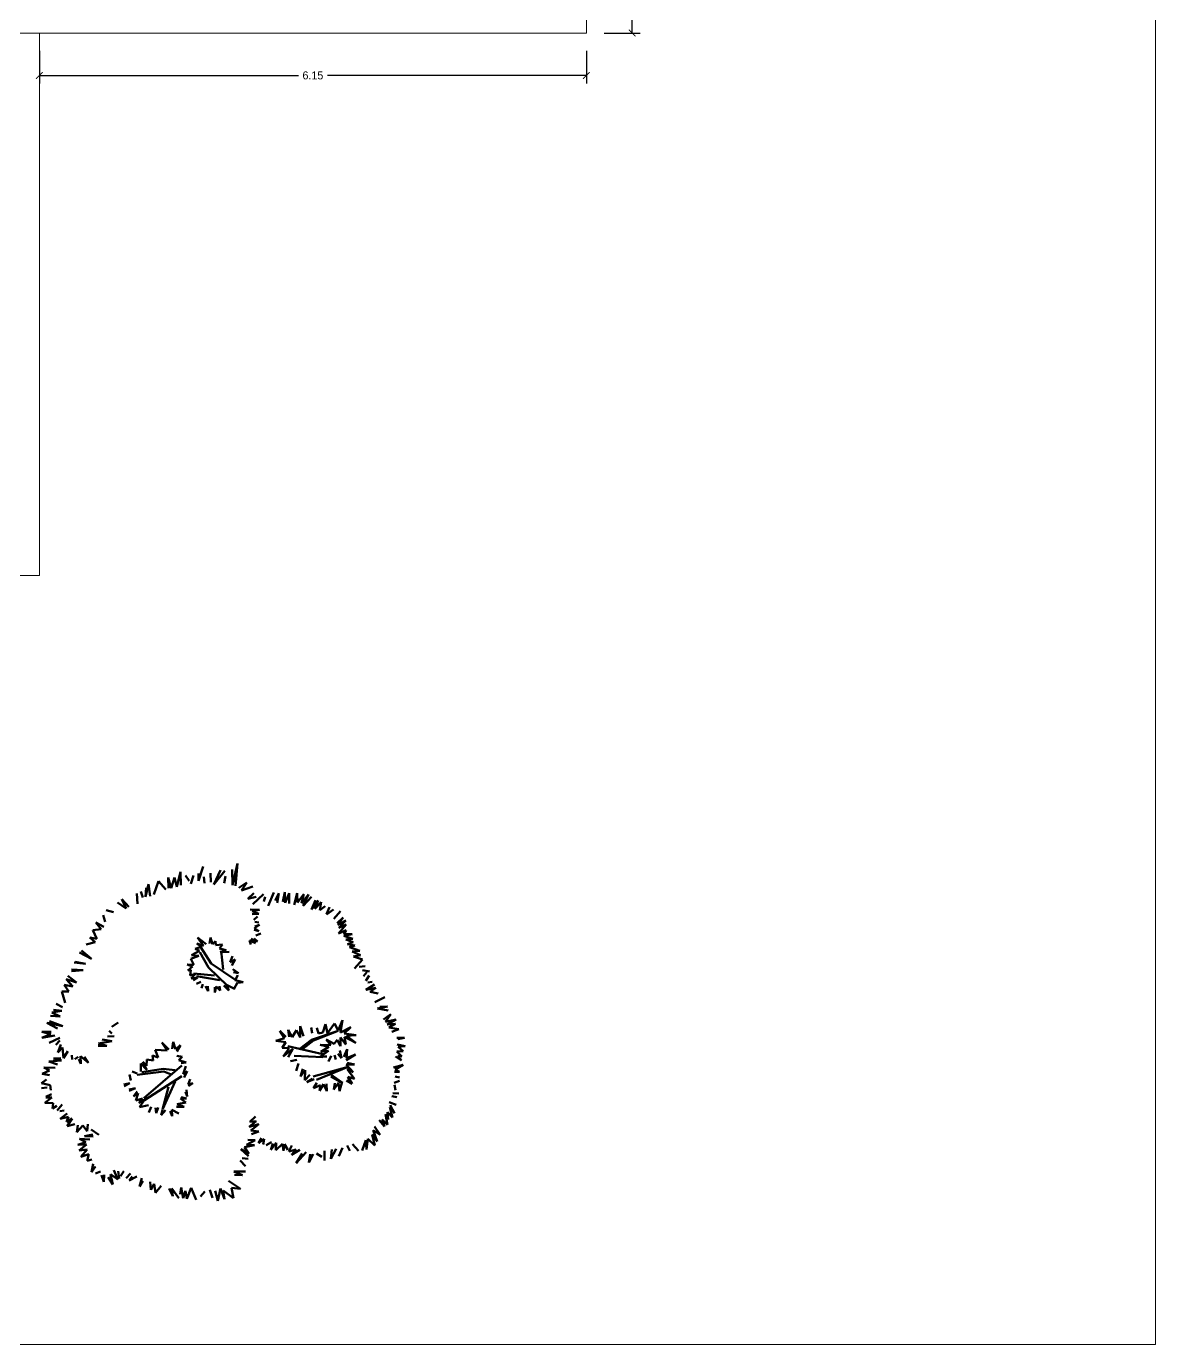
# Model space of a CAD drawing. Header units: metres. Extents: x 0 to 43.1, y 0 to 32.6.
# Drawn here: x 30.4 to 43.1, y 0 to 14.82 of the extents above; entities that cross this region are included whole.
import ezdxf

# ---------------------------------------------------------------- set-up
doc = ezdxf.new("R2010")
doc.units = ezdxf.units.M
for name, color, linetype, lineweight in [('Ceco.NET 55', 254, 'Continuous', 9), ('plants', 83, 'Continuous', 60), ('texture', 253, 'Continuous', 9), ('wall low', 140, 'Continuous', 20)]:
    doc.layers.add(name, color=color, linetype=linetype, lineweight=lineweight)
doc.dimstyles.new('Ceco.NET', dxfattribs={"dimscale": 0.5, "dimtxt": 0.18, "dimasz": 0.15, "dimexe": 0.18, "dimexo": 0.4, "dimgap": 0.09, "dimtad": 0, "dimtih": 1, "dimtoh": 1, "dimzin": 0, "dimdsep": 46, "dimtxsty": 'Standard', "dimblk": 'ARCHTICK', "dimcen": 0.09, "dimclrd": 256, "dimclre": 256, "dimadec": 0, "dimazin": 0, "dimtfac": 1, "dimtofl": 0, "dimtmove": 0, "dimatfit": 3, "dimfxl": 1, "dimtolj": 1, "dimtzin": 0, "dimarcsym": 0})

# ---------------------------------------------------------------- blocks, each defined once
blk = doc.blocks.new('_ArchTick')
at = {"color": 0, "const_width": 0.15}
blk.add_lwpolyline([(-0.5, -0.5), (0.5, 0.5)], dxfattribs=at)
blk = doc.blocks.new('*D15')
at = {"layer": 'Defpoints', "color": 0, "ltscale": 0.3}
for p in [(36.701, 18.096), (36.701, 14.746), (37.216, 14.746)]:
    blk.add_point(p, dxfattribs=at)
at = {"layer": 'texture', "lineweight": -2, "ltscale": 0.3}
for p, q in [((36.901, 18.096), (37.306, 18.096)), ((37.216, 18.096), (37.216, 16.512)), ((37.216, 14.746), (37.216, 16.33)), ((36.901, 14.746), (37.306, 14.746))]:
    blk.add_line(p, q, dxfattribs=at)
at = {"layer": 'texture', "lineweight": -2, "ltscale": 0.3, "xscale": 0.075, "yscale": 0.075, "zscale": 0.075}
for p, rotation in [((37.216, 18.096), 90), ((37.216, 14.746), 270)]:
    blk.add_blockref('_ArchTick', p, dxfattribs=dict(at, rotation=rotation))
at = {"layer": 'texture', "color": 0, "ltscale": 0.3, "insert": (37.216, 16.421), "char_height": 0.09, "attachment_point": 5}
blk.add_mtext('\\A1;3.35', dxfattribs=at)
blk = doc.blocks.new('*D16')
at = {"layer": 'Defpoints', "color": 0, "ltscale": 0.3}
for p in [(30.551, 14.746), (36.701, 14.746), (30.551, 14.269)]:
    blk.add_point(p, dxfattribs=at)
at = {"layer": 'texture', "lineweight": -2, "ltscale": 0.3}
for p, q in [((30.551, 14.546), (30.551, 14.179)), ((36.701, 14.546), (36.701, 14.179)), ((30.551, 14.269), (33.464, 14.269)), ((36.701, 14.269), (33.789, 14.269))]:
    blk.add_line(p, q, dxfattribs=at)
at = {"layer": 'texture', "lineweight": -2, "ltscale": 0.3, "xscale": 0.075, "yscale": 0.075, "zscale": 0.075, "rotation": 180}
blk.add_blockref('_ArchTick', (30.551, 14.269), dxfattribs=at)
at = {"layer": 'texture', "lineweight": -2, "ltscale": 0.3, "xscale": 0.075, "yscale": 0.075, "zscale": 0.075}
blk.add_blockref('_ArchTick', (36.701, 14.269), dxfattribs=at)
at = {"layer": 'texture', "color": 0, "ltscale": 0.3, "insert": (33.626, 14.269), "char_height": 0.09, "attachment_point": 5}
blk.add_mtext('\\A1;6.15', dxfattribs=at)
blk = doc.blocks.new('ARBRE10')
for p, q in [((-0.143, 1.771), (-0.092, 1.934)), ((0.239, 1.723), (0.297, 1.967)), ((0.297, 1.967), (0.272, 1.716)), ((-0.48, 1.688), (-0.485, 1.811)), ((-0.485, 1.811), (-0.451, 1.688)), ((-0.451, 1.688), (-0.411, 1.811)), ((-0.411, 1.811), (-0.387, 1.703)), ((-0.387, 1.703), (-0.347, 1.875)), ((-0.347, 1.875), (-0.342, 1.722)), ((-0.288, 1.831), (-0.249, 1.771)), ((-0.2, 1.831), (-0.229, 1.737)), ((-0.143, 1.854), (-0.143, 1.771)), ((-0.082, 1.816), (-0.077, 1.747)), ((-0.008, 1.858), (-0.004, 1.756)), ((0.028, 1.731), (0.105, 1.894)), ((0.152, 1.883), (0.028, 1.731)), ((0.145, 1.747), (0.159, 1.826)), ((0.235, 1.898), (0.239, 1.723)), ((-0.79, 1.651), (-0.768, 1.585)), ((-0.739, 1.592), (-0.706, 1.734)), ((-0.731, 1.694), (-0.739, 1.592)), ((-0.706, 1.734), (-0.688, 1.6)), ((-0.644, 1.618), (-0.593, 1.767)), ((-0.593, 1.767), (-0.51, 1.676)), ((0.312, 1.693), (0.4, 1.752)), ((0.4, 1.752), (0.341, 1.663)), ((0.341, 1.663), (0.469, 1.707)), ((0.479, 1.634), (0.41, 1.57)), ((0.704, 1.64), (0.639, 1.49)), ((0.72, 1.55), (0.76, 1.634)), ((0.76, 1.634), (0.74, 1.525)), ((0.804, 1.535), (0.828, 1.644)), ((0.828, 1.644), (0.833, 1.525)), ((0.833, 1.525), (0.878, 1.634)), ((0.878, 1.634), (0.878, 1.516)), ((0.931, 1.501), (0.966, 1.635)), ((0.966, 1.635), (0.97, 1.53)), ((-0.958, 1.462), (-1.052, 1.527)), ((-0.925, 1.48), (-1.005, 1.565)), ((-1.005, 1.565), (-0.958, 1.462)), ((-0.837, 1.629), (-0.83, 1.512)), ((0.41, 1.57), (0.504, 1.594)), ((0.588, 1.621), (0.468, 1.509)), ((0.607, 1.594), (0.592, 1.54)), ((0.97, 1.53), (1.04, 1.621)), ((1.04, 1.621), (1.015, 1.523)), ((1.015, 1.523), (1.093, 1.617)), ((1.093, 1.617), (1.033, 1.491)), ((1.033, 1.491), (1.128, 1.593)), ((1.173, 1.554), (1.128, 1.449)), ((1.128, 1.449), (1.201, 1.551)), ((1.201, 1.551), (1.163, 1.459)), ((1.163, 1.459), (1.236, 1.533)), ((1.236, 1.533), (1.222, 1.442)), ((1.222, 1.442), (1.282, 1.487)), ((-1.215, 1.387), (-1.192, 1.312)), ((-1.182, 1.443), (-1.098, 1.42)), ((0.437, 1.45), (0.541, 1.448)), ((0.541, 1.448), (0.462, 1.431)), ((0.462, 1.431), (0.534, 1.403)), ((0.534, 1.403), (0.462, 1.399)), ((0.479, 1.334), (0.519, 1.371)), ((1.328, 1.477), (1.296, 1.396)), ((1.373, 1.449), (1.296, 1.393)), ((1.454, 1.431), (1.38, 1.344)), ((1.415, 1.298), (1.482, 1.361)), ((1.482, 1.361), (1.422, 1.277)), ((-1.239, 1.228), (-1.332, 1.218)), ((-1.332, 1.218), (-1.285, 1.12)), ((-1.206, 1.256), (-1.299, 1.303)), ((-1.299, 1.303), (-1.239, 1.228)), ((0.536, 1.208), (0.484, 1.221)), ((0.541, 1.278), (0.487, 1.24)), ((0.487, 1.24), (0.536, 1.208)), ((0.492, 1.31), (0.534, 1.305)), ((0.492, 1.26), (0.541, 1.278)), ((1.422, 1.277), (1.513, 1.326)), ((1.517, 1.28), (1.429, 1.182)), ((1.429, 1.182), (1.517, 1.217)), ((1.513, 1.326), (1.436, 1.245)), ((1.436, 1.245), (1.517, 1.28)), ((1.517, 1.217), (1.489, 1.172)), ((-1.304, 1.083), (-1.407, 1.055)), ((-1.285, 1.12), (-1.365, 1.134)), ((-1.365, 1.134), (-1.304, 1.083)), ((-0.087, 1.043), (-0.162, 1.067)), ((-0.162, 1.067), (-0.114, 1.031)), ((-0.057, 1.061), (-0.153, 1.136)), ((-0.153, 1.136), (-0.087, 1.043)), ((-0.009, 1.136), (-0.021, 1.067)), ((0.015, 1.061), (-0.009, 1.136)), ((0.047, 1.094), (0.015, 1.061)), ((0.05, 1.049), (0.047, 1.094)), ((0.125, 1.055), (0.05, 1.049)), ((0.092, 1.01), (0.125, 1.055)), ((0.497, 1.07), (0.43, 1.1)), ((0.43, 1.1), (0.445, 1.055)), ((0.519, 1.092), (0.45, 1.122)), ((0.45, 1.122), (0.497, 1.07)), ((0.482, 1.124), (0.519, 1.092)), ((0.502, 1.159), (0.558, 1.179)), ((1.489, 1.172), (1.583, 1.172)), ((1.583, 1.172), (1.489, 1.154)), ((1.489, 1.154), (1.591, 1.119)), ((1.591, 1.119), (1.513, 1.112)), ((1.513, 1.112), (1.594, 1.084)), ((1.594, 1.084), (1.531, 1.059)), ((1.531, 1.059), (1.615, 1.045)), ((1.615, 1.045), (1.555, 1.028)), ((-1.346, 0.896), (-1.482, 0.966)), ((-1.458, 0.989), (-1.346, 0.896)), ((-0.141, 0.929), (-0.23, 0.896)), ((-0.23, 0.896), (-0.197, 0.828)), ((-0.132, 0.986), (-0.221, 0.938)), ((-0.221, 0.938), (-0.141, 0.929)), ((-0.114, 1.031), (-0.18, 1.007)), ((-0.18, 1.007), (-0.132, 0.986)), ((-0.128, 0.97), (-0.031, 0.797)), ((-0.121, 1.03), (-0.001, 0.842)), ((0.167, 0.992), (0.092, 1.01)), ((0.101, 0.971), (0.167, 0.992)), ((0.2, 0.974), (0.101, 0.971)), ((0.112, 0.985), (0.134, 0.775)), ((0.212, 0.858), (0.239, 0.926)), ((1.555, 1.028), (1.671, 0.986)), ((1.671, 0.986), (1.583, 0.979)), ((1.583, 0.979), (1.678, 0.937)), ((1.678, 0.937), (1.601, 0.922)), ((1.601, 0.922), (1.699, 0.887)), ((-1.571, 0.774), (-1.44, 0.769)), ((-1.44, 0.769), (-1.571, 0.755)), ((-1.412, 0.839), (-1.542, 0.853)), ((-1.528, 0.863), (-1.412, 0.839)), ((-0.197, 0.828), (-0.269, 0.831)), ((-0.269, 0.831), (-0.209, 0.81)), ((-0.209, 0.81), (-0.263, 0.765)), ((-0.263, 0.765), (-0.23, 0.771)), ((-0.23, 0.771), (-0.236, 0.708)), ((-0.031, 0.797), (0.179, 0.595)), ((-0.001, 0.842), (0.276, 0.655)), ((0.269, 0.888), (0.212, 0.858)), ((0.23, 0.822), (0.269, 0.888)), ((0.307, 0.735), (0.242, 0.78)), ((0.251, 0.744), (0.307, 0.735)), ((1.699, 0.887), (1.612, 0.786)), ((1.731, 0.814), (1.664, 0.807)), ((1.699, 0.768), (1.78, 0.754)), ((1.713, 0.701), (1.748, 0.747)), ((-1.554, 0.585), (-1.655, 0.603)), ((-1.655, 0.603), (-1.602, 0.528)), ((-1.515, 0.629), (-1.629, 0.668)), ((-1.629, 0.668), (-1.554, 0.585)), ((-1.611, 0.703), (-1.515, 0.629)), ((-0.236, 0.708), (-0.177, 0.726)), ((-0.177, 0.726), (-0.224, 0.675)), ((-0.224, 0.675), (-0.156, 0.687)), ((-0.156, 0.687), (-0.203, 0.657)), ((-0.195, 0.73), (0.037, 0.707)), ((-0.166, 0.7), (0.097, 0.655)), ((-0.117, 0.636), (-0.165, 0.616)), ((-0.096, 0.61), (-0.111, 0.565)), ((0.143, 0.595), (0.197, 0.541)), ((0.197, 0.541), (0.173, 0.604)), ((0.173, 0.604), (0.263, 0.559)), ((0.295, 0.63), (0.254, 0.553)), ((0.269, 0.657), (0.301, 0.711)), ((0.358, 0.633), (0.269, 0.657)), ((0.301, 0.627), (0.358, 0.633)), ((1.776, 0.708), (1.738, 0.649)), ((1.834, 0.607), (1.738, 0.547)), ((1.759, 0.631), (1.811, 0.635)), ((-1.602, 0.528), (-1.681, 0.528)), ((-1.681, 0.528), (-1.642, 0.401)), ((-0.066, 0.589), (-0.033, 0.532)), ((-0.033, 0.532), (-0.039, 0.589)), ((0.039, 0.517), (0.056, 0.583)), ((0.039, 0.577), (0.039, 0.517)), ((0.056, 0.583), (0.101, 0.541)), ((0.101, 0.541), (0.092, 0.589)), ((1.738, 0.547), (1.852, 0.571)), ((1.852, 0.571), (1.786, 0.523)), ((1.786, 0.523), (1.876, 0.505)), ((1.953, 0.463), (1.84, 0.409)), ((-1.681, 0.31), (-1.79, 0.292)), ((-1.773, 0.323), (-1.681, 0.31)), ((-1.742, 0.388), (-1.672, 0.353)), ((1.983, 0.361), (1.87, 0.338)), ((1.87, 0.338), (1.989, 0.314)), ((1.894, 0.355), (1.983, 0.361)), ((-1.668, 0.139), (-1.847, 0.174)), ((-1.847, 0.174), (-1.729, 0.113)), ((-1.817, 0.196), (-1.668, 0.139)), ((-1.699, 0.248), (-1.808, 0.253)), ((-1.79, 0.292), (-1.699, 0.248)), ((-1.117, 0.13), (-1.047, 0.178)), ((1.255, 0.069), (1.284, 0.159)), ((1.284, 0.159), (1.308, 0.061)), ((1.308, 0.061), (1.385, 0.167)), ((1.385, 0.167), (1.426, 0.09)), ((1.426, 0.09), (1.475, 0.204)), ((1.475, 0.204), (1.455, 0.069)), ((1.935, 0.212), (2.019, 0.272)), ((2.019, 0.272), (1.959, 0.188)), ((1.959, 0.188), (2.079, 0.212)), ((2.079, 0.212), (1.977, 0.158)), ((1.977, 0.158), (2.073, 0.164)), ((2.073, 0.164), (1.995, 0.122)), ((-1.799, 0.073), (-1.904, 0.073)), ((-1.904, 0.073), (-1.803, 0.047)), ((-1.803, 0.047), (-1.904, 0.008)), ((-1.904, 0.008), (-1.76, 0.034)), ((-1.703, 0.008), (-1.821, -0.049)), ((-1.165, 0.021), (-1.091, 0.025)), ((-1.148, 0.086), (-1.117, 0.056)), ((0.824, 0.004), (0.726, -0.028)), ((0.84, 0.02), (0.771, 0.086)), ((0.771, 0.086), (0.824, 0.004)), ((0.877, 0.02), (0.864, 0.098)), ((0.864, 0.098), (0.909, 0.016)), ((0.909, 0.016), (0.958, 0.094)), ((0.958, 0.094), (0.999, 0.012)), ((0.999, 0.012), (0.999, 0.139)), ((0.999, 0.139), (1.039, 0.025)), ((1.133, 0.061), (1.125, 0.122)), ((1.129, -0.015), (1.428, 0.086)), ((1.428, 0.086), (1.15, -0.021)), ((1.186, 0.118), (1.206, 0.057)), ((1.206, 0.057), (1.255, 0.069)), ((1.455, 0.069), (1.569, 0.126)), ((1.512, -0.069), (1.455, 0.012)), ((1.455, 0.012), (1.455, -0.085)), ((1.569, 0.126), (1.495, 0.057)), ((1.495, 0.057), (1.63, 0.037)), ((1.625, -0.049), (1.499, 0.02)), ((1.499, 0.02), (1.512, -0.069)), ((1.63, 0.037), (1.52, 0.029)), ((1.52, 0.029), (1.625, -0.049)), ((1.995, 0.122), (2.109, 0.104)), ((2.109, 0.104), (2.031, 0.074)), ((2.085, 0.009), (2.174, 0.009)), ((2.174, 0.009), (2.097, -0.009)), ((-1.703, -0.023), (-1.747, -0.071)), ((-1.69, -0.067), (-1.725, -0.159)), ((-1.725, -0.159), (-1.672, -0.102)), ((-1.672, -0.102), (-1.659, -0.22)), ((-1.659, -0.22), (-1.611, -0.141)), ((-1.27, -0.084), (-1.174, -0.084)), ((-1.266, -0.058), (-1.117, -0.032)), ((-1.174, -0.084), (-1.266, -0.058)), ((-1.117, -0.032), (-1.226, -0.01)), ((-0.497, -0.136), (-0.631, -0.127)), ((-0.631, -0.127), (-0.596, -0.214)), ((-0.475, -0.124), (-0.556, -0.046)), ((-0.556, -0.046), (-0.497, -0.136)), ((-0.428, -0.036), (-0.438, -0.117)), ((-0.4, -0.12), (-0.428, -0.036)), ((-0.344, -0.074), (-0.4, -0.12)), ((-0.385, -0.145), (-0.344, -0.074)), ((0.726, -0.028), (0.84, -0.041)), ((0.84, -0.041), (0.799, -0.106)), ((0.799, -0.106), (0.877, -0.11)), ((0.877, -0.11), (0.808, -0.203)), ((0.808, -0.203), (0.917, -0.118)), ((0.86, -0.087), (1.254, -0.177)), ((0.917, -0.118), (0.864, -0.212)), ((1, -0.114), (1.129, -0.015)), ((1.15, -0.021), (1.03, -0.117)), ((1.345, -0.077), (1.223, -0.073)), ((1.223, -0.073), (1.324, -0.094)), ((1.32, -0.138), (1.227, -0.203)), ((1.324, -0.094), (1.231, -0.151)), ((1.231, -0.151), (1.32, -0.138)), ((1.381, -0.061), (1.292, -0.012)), ((1.292, -0.012), (1.345, -0.077)), ((1.414, -0.016), (1.381, -0.061)), ((1.455, -0.085), (1.414, -0.016)), ((1.463, -0.22), (1.446, -0.134)), ((1.491, -0.208), (1.528, -0.122)), ((1.528, -0.122), (1.52, -0.22)), ((2.156, -0.141), (2.085, -0.147)), ((2.085, -0.147), (2.144, -0.201)), ((2.091, -0.069), (2.18, -0.087)), ((2.18, -0.087), (2.103, -0.093)), ((2.103, -0.093), (2.156, -0.141)), ((-1.685, -0.246), (-1.825, -0.259)), ((-1.825, -0.259), (-1.729, -0.294)), ((-1.69, -0.22), (-1.773, -0.224)), ((-1.773, -0.224), (-1.685, -0.246)), ((-1.567, -0.189), (-1.563, -0.237)), ((-1.497, -0.207), (-1.532, -0.233)), ((-1.489, -0.233), (-1.467, -0.285)), ((-1.467, -0.285), (-1.471, -0.198)), ((-1.471, -0.198), (-1.379, -0.272)), ((-1.379, -0.272), (-1.423, -0.207)), ((-0.724, -0.351), (-0.79, -0.283)), ((-0.79, -0.283), (-0.79, -0.37)), ((-0.727, -0.308), (-0.768, -0.261)), ((-0.768, -0.261), (-0.724, -0.351)), ((-0.724, -0.236), (-0.727, -0.308)), ((-0.653, -0.248), (-0.724, -0.236)), ((-0.596, -0.214), (-0.662, -0.192)), ((-0.662, -0.192), (-0.653, -0.248)), ((-0.325, -0.205), (-0.388, -0.195)), ((-0.366, -0.242), (-0.325, -0.205)), ((-0.282, -0.27), (-0.366, -0.242)), ((-0.338, -0.276), (-0.282, -0.27)), ((0.962, -0.24), (0.893, -0.256)), ((0.932, -0.195), (1.254, -0.212)), ((0.982, -0.281), (0.954, -0.362)), ((1.227, -0.203), (1.3, -0.203)), ((1.349, -0.195), (1.32, -0.26)), ((1.385, -0.187), (1.402, -0.236)), ((1.422, -0.171), (1.463, -0.22)), ((1.621, -0.179), (1.516, -0.244)), ((1.609, -0.293), (1.516, -0.293)), ((1.516, -0.293), (1.597, -0.379)), ((1.52, -0.22), (1.621, -0.179)), ((1.528, -0.273), (1.609, -0.293)), ((2.049, -0.326), (2.156, -0.296)), ((2.156, -0.296), (2.067, -0.35)), ((2.138, -0.248), (2.073, -0.201)), ((2.144, -0.201), (2.097, -0.195)), ((2.097, -0.195), (2.138, -0.248)), ((-1.817, -0.36), (-1.9, -0.399)), ((-1.9, -0.399), (-1.817, -0.412)), ((-1.755, -0.329), (-1.882, -0.325)), ((-1.882, -0.325), (-1.817, -0.36)), ((-0.918, -0.404), (-0.905, -0.473)), ((-0.889, -0.37), (-0.833, -0.395)), ((-0.832, -0.409), (-0.532, -0.372)), ((-0.78, -0.379), (-0.54, -0.342)), ((-0.757, -0.672), (-0.33, -0.304)), ((-0.75, -0.694), (-0.33, -0.424)), ((-0.54, -0.342), (-0.405, -0.357)), ((-0.532, -0.372), (-0.458, -0.402)), ((-0.316, -0.401), (-0.285, -0.311)), ((-0.269, -0.367), (-0.316, -0.401)), ((-0.304, -0.439), (-0.269, -0.367)), ((1.031, -0.342), (1.003, -0.427)), ((1.003, -0.427), (1.056, -0.358)), ((1.056, -0.358), (1.052, -0.468)), ((1.052, -0.468), (1.109, -0.407)), ((1.147, -0.428), (1.541, -0.32)), ((1.541, -0.32), (1.183, -0.464)), ((1.472, -0.496), (1.344, -0.404)), ((1.344, -0.428), (1.469, -0.499)), ((1.597, -0.379), (1.528, -0.346)), ((1.528, -0.346), (1.609, -0.452)), ((1.609, -0.452), (1.536, -0.432)), ((1.536, -0.432), (1.585, -0.509)), ((2.115, -0.374), (2.061, -0.374)), ((2.067, -0.35), (2.115, -0.374)), ((2.067, -0.428), (2.115, -0.44)), ((-1.852, -0.46), (-1.908, -0.504)), ((-1.908, -0.504), (-1.812, -0.526)), ((-1.908, -0.557), (-1.843, -0.552)), ((-1.812, -0.526), (-1.803, -0.583)), ((-0.983, -0.517), (-0.914, -0.504)), ((-0.914, -0.504), (-0.98, -0.535)), ((-0.921, -0.573), (-0.852, -0.557)), ((-0.852, -0.557), (-0.921, -0.588)), ((-0.547, -0.799), (-0.405, -0.484)), ((-0.48, -0.544), (-0.547, -0.799)), ((-0.269, -0.654), (-0.279, -0.579)), ((-0.26, -0.517), (-0.238, -0.457)), ((-0.207, -0.504), (-0.26, -0.517)), ((-0.257, -0.538), (-0.207, -0.504)), ((1.076, -0.493), (1.137, -0.452)), ((1.157, -0.456), (1.076, -0.493)), ((1.149, -0.558), (1.186, -0.497)), ((1.227, -0.525), (1.149, -0.558)), ((1.263, -0.513), (1.219, -0.59)), ((1.219, -0.59), (1.227, -0.525)), ((1.3, -0.594), (1.263, -0.513)), ((1.296, -0.509), (1.3, -0.594)), ((1.43, -0.497), (1.377, -0.574)), ((1.377, -0.574), (1.389, -0.501)), ((1.442, -0.594), (1.43, -0.497)), ((1.471, -0.484), (1.442, -0.594)), ((1.585, -0.509), (1.52, -0.472)), ((2.055, -0.499), (2.115, -0.476)), ((2.061, -0.523), (2.073, -0.583)), ((-1.791, -0.663), (-1.869, -0.722)), ((-1.869, -0.722), (-1.776, -0.727)), ((-1.86, -0.657), (-1.795, -0.627)), ((-1.86, -0.663), (-1.791, -0.663)), ((-1.776, -0.727), (-1.786, -0.786)), ((-0.833, -0.598), (-0.874, -0.651)), ((-0.874, -0.651), (-0.821, -0.616)), ((-0.821, -0.616), (-0.846, -0.698)), ((-0.846, -0.698), (-0.771, -0.676)), ((-0.771, -0.676), (-0.815, -0.722)), ((-0.815, -0.722), (-0.749, -0.691)), ((-0.749, -0.691), (-0.808, -0.772)), ((-0.381, -0.738), (-0.285, -0.719)), ((-0.304, -0.769), (-0.381, -0.738)), ((-0.344, -0.676), (-0.279, -0.673)), ((-0.285, -0.719), (-0.344, -0.676)), ((-0.279, -0.673), (-0.338, -0.66)), ((-0.291, -0.601), (-0.269, -0.654)), ((2.001, -0.715), (2.079, -0.745)), ((2.031, -0.649), (2.085, -0.661)), ((2.043, -0.613), (2.109, -0.619)), ((-1.786, -0.786), (-1.736, -0.757)), ((-1.731, -0.811), (-1.677, -0.742)), ((-1.652, -0.811), (-1.702, -0.816)), ((-1.618, -0.845), (-1.697, -0.905)), ((-1.697, -0.905), (-1.603, -0.88)), ((-1.603, -0.88), (-1.628, -0.939)), ((-0.808, -0.772), (-0.706, -0.751)), ((-0.674, -0.769), (-0.702, -0.832)), ((-0.618, -0.841), (-0.625, -0.779)), ((-0.596, -0.775), (-0.618, -0.841)), ((-0.562, -0.863), (-0.547, -0.804)), ((-0.515, -0.807), (-0.562, -0.863)), ((-0.462, -0.816), (-0.438, -0.875)), ((-0.438, -0.875), (-0.441, -0.804)), ((-0.441, -0.804), (-0.366, -0.844)), ((-0.391, -0.769), (-0.304, -0.769)), ((0.433, -0.937), (0.496, -0.877)), ((1.989, -0.912), (1.959, -0.852)), ((1.959, -0.852), (1.983, -0.972)), ((2.037, -0.888), (1.983, -0.828)), ((1.983, -0.828), (1.989, -0.912)), ((2.061, -0.84), (2.007, -0.774)), ((2.007, -0.774), (2.037, -0.888)), ((2.013, -0.751), (2.061, -0.84)), ((-1.628, -0.939), (-1.564, -0.9)), ((-1.564, -0.9), (-1.618, -0.984)), ((-1.618, -0.984), (-1.534, -0.964)), ((-1.499, -0.974), (-1.509, -1.053)), ((-1.509, -1.053), (-1.445, -0.979)), ((-1.445, -0.979), (-1.396, -1.043)), ((-1.396, -1.043), (-1.386, -0.964)), ((-1.351, -1.023), (-1.262, -1.082)), ((0.428, -0.992), (0.504, -0.929)), ((0.537, -0.964), (0.428, -0.992)), ((0.504, -0.929), (0.433, -0.937)), ((0.447, -1.033), (0.537, -0.964)), ((0.537, -1.044), (0.447, -1.033)), ((1.899, -1.085), (1.822, -1.032)), ((1.822, -1.032), (1.864, -1.157)), ((1.834, -0.99), (1.899, -1.085)), ((1.947, -0.99), (1.888, -0.918)), ((1.983, -0.972), (1.923, -0.912)), ((1.923, -0.912), (1.947, -0.99)), ((-1.411, -1.166), (-1.499, -1.196)), ((-1.366, -1.137), (-1.48, -1.127)), ((-1.48, -1.127), (-1.411, -1.166)), ((-1.332, -1.078), (-1.425, -1.097)), ((-1.425, -1.097), (-1.327, -1.102)), ((0.395, -1.194), (0.494, -1.145)), ((0.494, -1.145), (0.412, -1.139)), ((0.453, -1.074), (0.537, -1.044)), ((0.564, -1.119), (0.531, -1.178)), ((0.531, -1.178), (0.594, -1.13)), ((0.594, -1.13), (0.583, -1.193)), ((0.678, -1.167), (0.619, -1.2)), ((0.671, -1.252), (0.73, -1.174)), ((0.693, -1.182), (0.671, -1.252)), ((0.73, -1.174), (0.726, -1.255)), ((0.726, -1.255), (0.8, -1.185)), ((0.8, -1.185), (0.811, -1.263)), ((1.738, -1.145), (1.696, -1.259)), ((1.744, -1.247), (1.738, -1.145)), ((1.762, -1.127), (1.744, -1.247)), ((1.84, -1.205), (1.762, -1.127)), ((1.864, -1.157), (1.81, -1.079)), ((1.81, -1.079), (1.84, -1.205)), ((-1.499, -1.196), (-1.401, -1.191)), ((-1.401, -1.191), (-1.485, -1.26)), ((-1.485, -1.26), (-1.396, -1.25)), ((-1.396, -1.25), (-1.465, -1.329)), ((-1.465, -1.329), (-1.376, -1.3)), ((-1.376, -1.3), (-1.396, -1.374)), ((0.42, -1.322), (0.332, -1.243)), ((0.332, -1.243), (0.423, -1.298)), ((0.373, -1.221), (0.485, -1.199)), ((0.423, -1.298), (0.373, -1.221)), ((0.485, -1.199), (0.395, -1.194)), ((0.811, -1.263), (0.825, -1.189)), ((0.825, -1.189), (0.862, -1.252)), ((0.872, -1.271), (0.908, -1.205)), ((0.956, -1.247), (0.872, -1.271)), ((0.902, -1.307), (0.956, -1.247)), ((0.997, -1.253), (0.902, -1.307)), ((1.069, -1.277), (0.956, -1.402)), ((0.956, -1.402), (1.021, -1.295)), ((1.147, -1.301), (1.099, -1.396)), ((1.099, -1.396), (1.111, -1.301)), ((1.183, -1.295), (1.242, -1.33)), ((1.272, -1.265), (1.272, -1.372)), ((1.404, -1.241), (1.344, -1.354)), ((1.344, -1.354), (1.356, -1.247)), ((1.475, -1.229), (1.433, -1.324)), ((1.529, -1.205), (1.559, -1.265)), ((1.589, -1.187), (1.655, -1.265)), ((-1.396, -1.374), (-1.341, -1.359)), ((-1.327, -1.408), (-1.346, -1.502)), ((-1.346, -1.502), (-1.302, -1.438)), ((0.324, -1.371), (0.387, -1.434)), ((0.349, -1.347), (0.414, -1.355)), ((-1.243, -1.497), (-1.302, -1.517)), ((-1.233, -1.537), (-1.208, -1.611)), ((-1.208, -1.611), (-1.203, -1.532)), ((-1.159, -1.561), (-1.105, -1.641)), ((-1.105, -1.641), (-1.134, -1.527)), ((-1.134, -1.527), (-1.05, -1.586)), ((-1.05, -1.586), (-1.095, -1.482)), ((-1.045, -1.492), (-1.035, -1.576)), ((-0.981, -1.492), (-1.021, -1.547)), ((-0.907, -1.517), (-0.956, -1.571)), ((-0.838, -1.552), (-0.922, -1.596)), ((-0.922, -1.596), (-0.887, -1.552)), ((-0.779, -1.571), (-0.808, -1.665)), ((-0.808, -1.665), (-0.769, -1.601)), ((-0.685, -1.611), (-0.68, -1.7)), ((0.33, -1.691), (0.196, -1.601)), ((0.256, -1.497), (0.387, -1.494)), ((0.352, -1.535), (0.256, -1.497)), ((0.261, -1.532), (0.352, -1.535)), ((-0.68, -1.7), (-0.641, -1.636)), ((-0.641, -1.636), (-0.626, -1.734)), ((-0.626, -1.734), (-0.562, -1.655)), ((-0.473, -1.685), (-0.433, -1.774)), ((-0.433, -1.774), (-0.443, -1.685)), ((-0.443, -1.685), (-0.364, -1.794)), ((-0.35, -1.751), (-0.339, -1.675)), ((-0.339, -1.675), (-0.317, -1.795)), ((-0.317, -1.795), (-0.29, -1.713)), ((-0.29, -1.713), (-0.274, -1.803)), ((-0.274, -1.803), (-0.227, -1.68)), ((-0.227, -1.68), (-0.17, -1.814)), ((-0.072, -1.721), (-0.121, -1.778)), ((-0.017, -1.702), (0.016, -1.792)), ((0.046, -1.713), (0.076, -1.825)), ((0.076, -1.825), (0.106, -1.685)), ((0.106, -1.685), (0.15, -1.806)), ((0.15, -1.806), (0.136, -1.71)), ((0.136, -1.71), (0.251, -1.797)), ((0.251, -1.797), (0.229, -1.68)), ((0.229, -1.68), (0.33, -1.691))]:
    blk.add_line(p, q)
blk = doc.blocks.new('piso 3')
at = {"layer": 'Ceco.NET 55', "ltscale": 0.3}
blk.add_line((43.1, 32.6), (43.1, 0), dxfattribs=at)
blk.add_lwpolyline([(43.1, 0), (0, 0), (0, 32.6), (43.1, 32.6)], dxfattribs=at)
at = {"layer": 'wall low'}
for p, q in [((36.701, 18.096), (36.701, 14.746)), ((14.101, 14.746), (36.701, 14.746)), ((30.551, 8.646), (30.551, 14.746)), ((27.301, 8.646), (30.551, 8.646))]:
    blk.add_line(p, q, dxfattribs=at)
at = {"layer": 'plants', "ltscale": 0.3}
blk.add_blockref('ARBRE10', (32.483, 3.442), dxfattribs=at)
at = {"layer": 'texture', "ltscale": 0.3}
for p1, p2, distance, picture, middle in [((36.701, 18.096), (36.701, 14.746), 0.514, '*D15', (37.216, 16.421)), ((36.701, 14.746), (30.551, 14.746), 0.477, '*D16', (33.626, 14.269))]:
    dim = blk.add_aligned_dim(p1=p1, p2=p2, distance=distance, dimstyle='Ceco.NET', dxfattribs=at)
    dim.commit()
    dim.dimension.update_dxf_attribs({"geometry": picture, "text_midpoint": middle})

msp = doc.modelspace()

# ---------------------------------------------------------------- block references
msp.add_blockref('piso 3', (0, 0))

doc.saveas('drawing.dxf')
